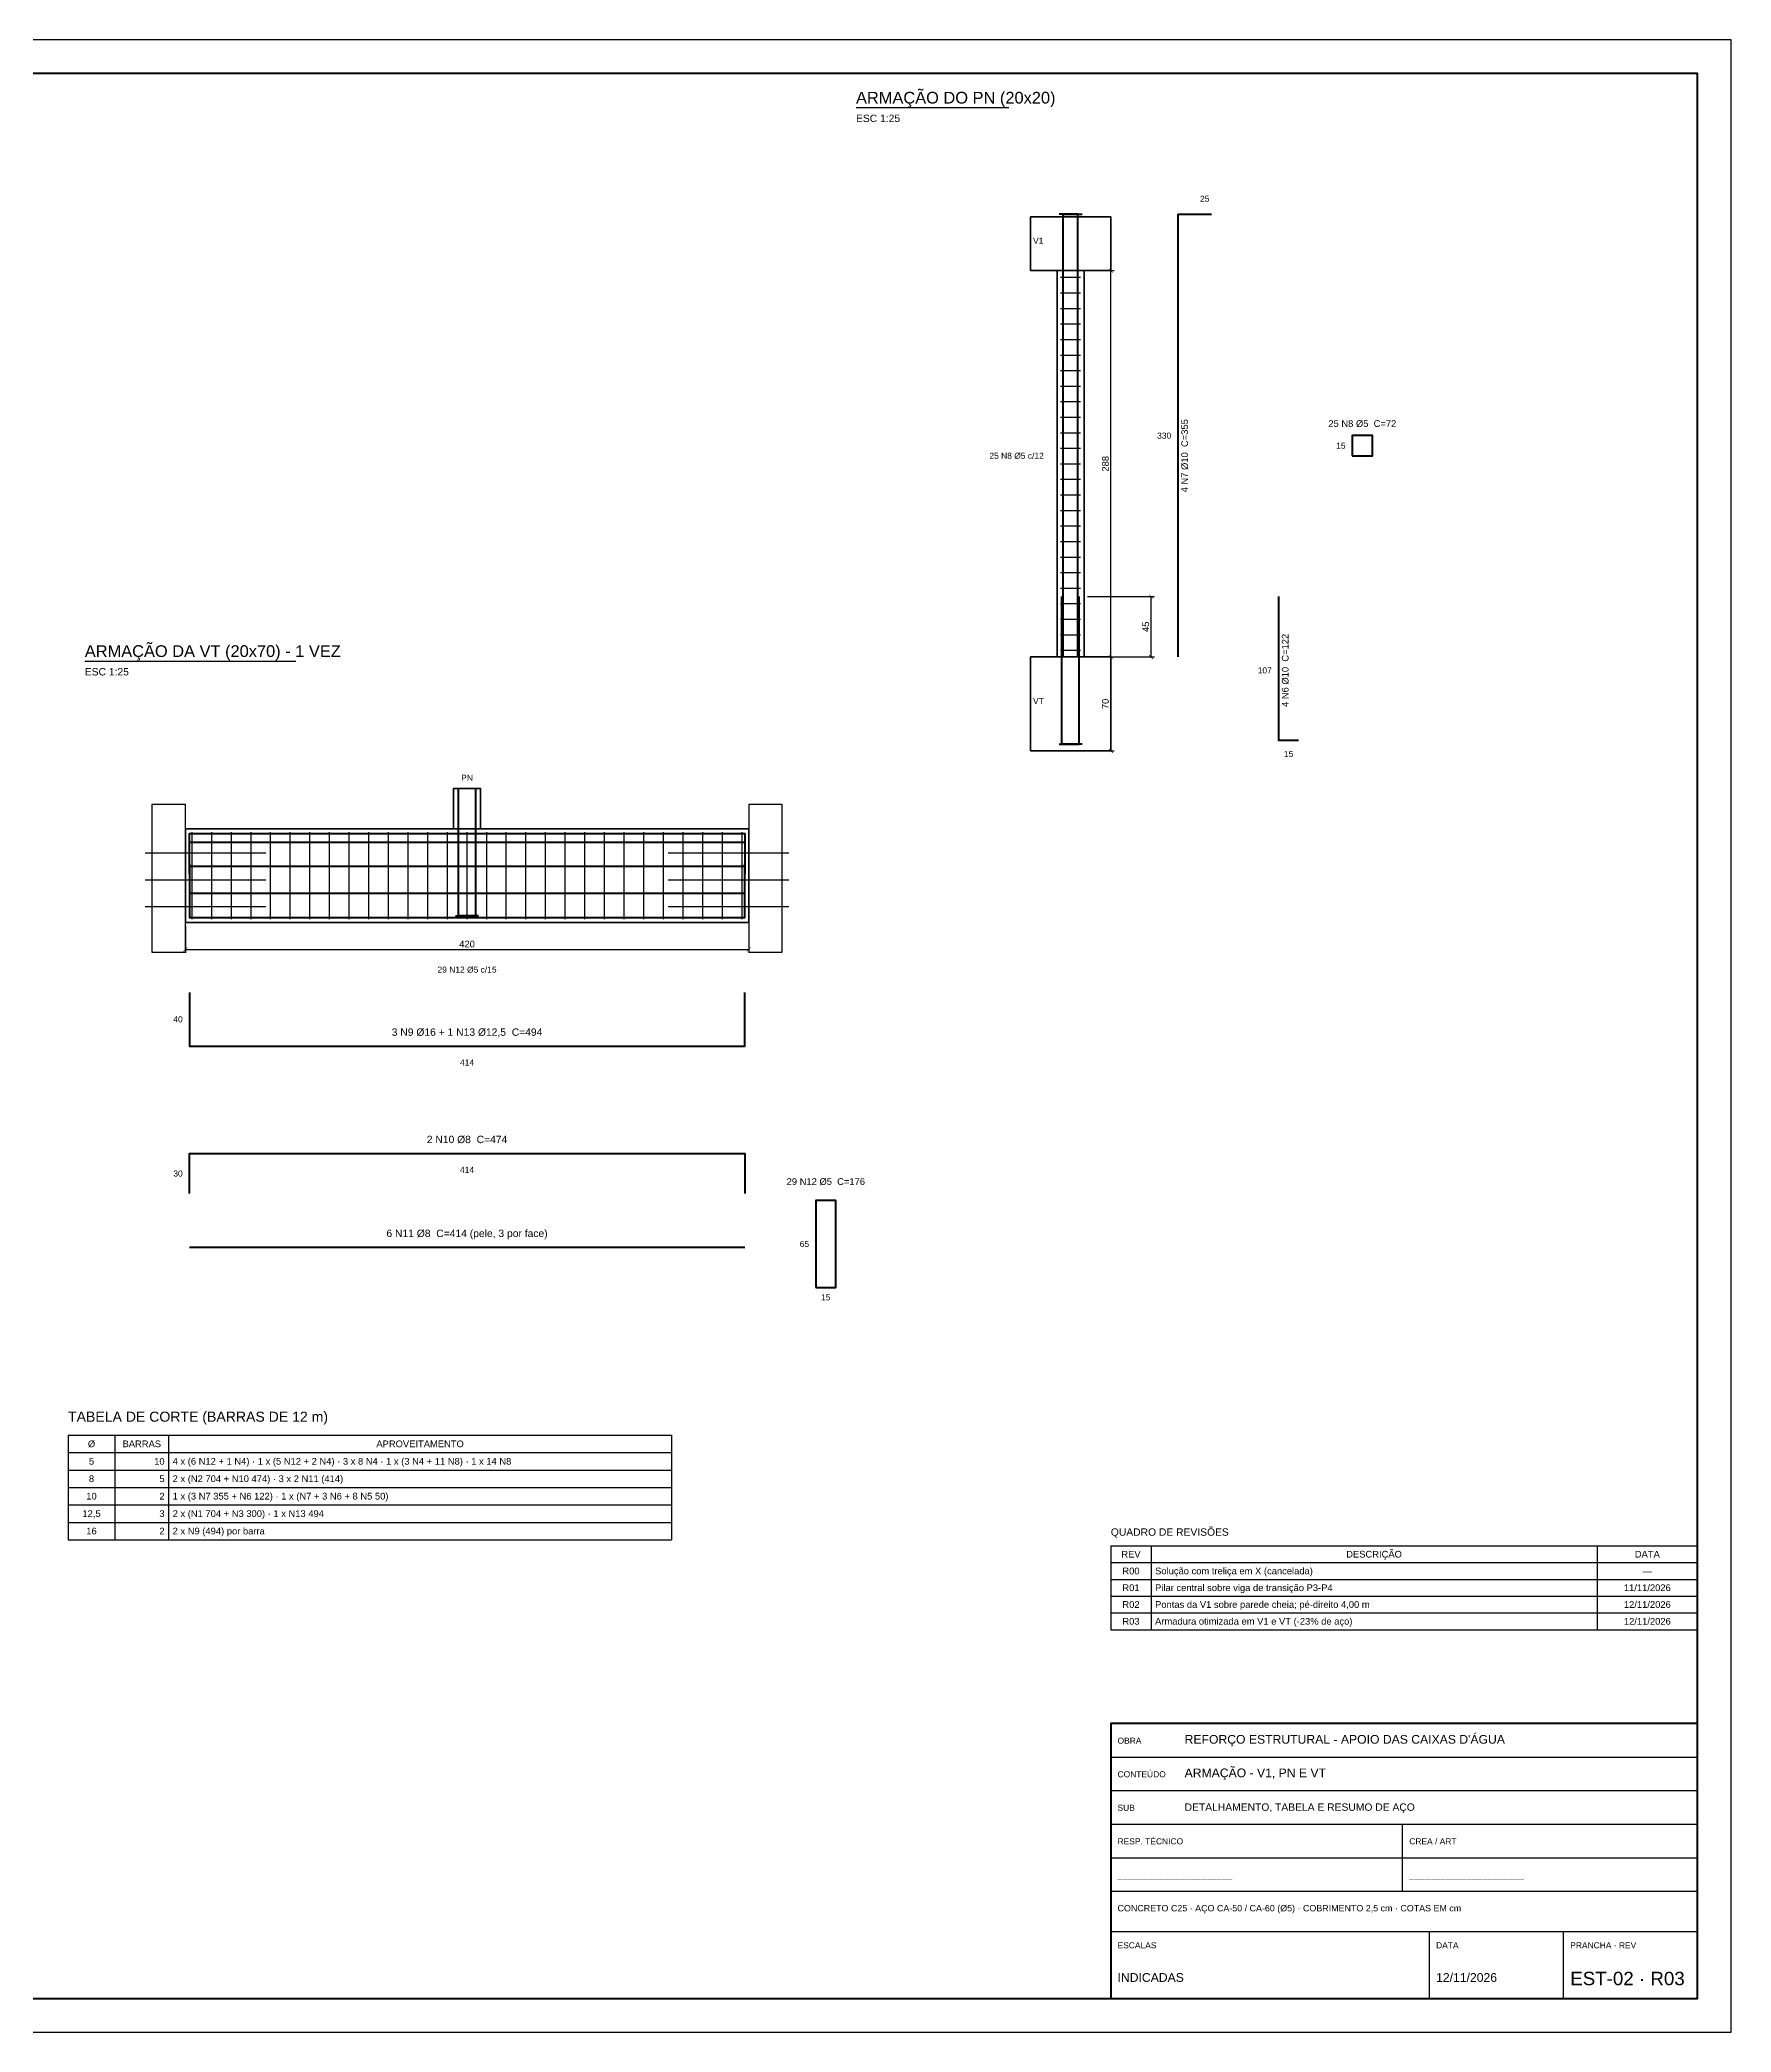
# Model space of a CAD drawing. Header units: millimetres. Extents: x 0 to 1741, y 0 to 594.
# Drawn here: x 1237 to 1741, y 0 to 594 of the extents above; entities that cross this region are included whole.
import ezdxf
from ezdxf.enums import TextEntityAlignment as Align

# ---------------------------------------------------------------- set-up
doc = ezdxf.new("R2010")
doc.units = ezdxf.units.MM
doc.header["$LTSCALE"] = 0.5
for name, color, linetype, lineweight in [('ARMADURA', 1, 'Continuous', 50), ('FORMA_NOVA', 3, 'Continuous', 35), ('MOLDURA', 7, 'Continuous', 70)]:
    doc.layers.add(name, color=color, linetype=linetype, lineweight=lineweight)
for name, color, linetype in [('BARRA_ROSCADA', 5, 'Continuous'), ('CARIMBO', 7, 'Continuous'), ('COTA', 4, 'Continuous'), ('ESTRIBO', 6, 'Continuous'), ('EXISTENTE', 8, 'Continuous'), ('TEXTO', 7, 'Continuous'), ('TITULO', 7, 'Continuous')]:
    doc.layers.add(name, color=color, linetype=linetype)
doc.styles.add('EST', font='arial.ttf')
doc.dimstyles.new('EST', dxfattribs={"dimtxt": 2, "dimasz": 1.2, "dimexe": 1, "dimexo": 1, "dimgap": 0.6, "dimtad": 1, "dimdec": 0, "dimtxsty": 'EST', "dimblk": 'ARCHTICK', "dimcen": 2.5, "dimclrd": 4, "dimclre": 4, "dimclrt": 7, "dimazin": 3, "dimtfac": 1, "dimtmove": 0, "dimatfit": 3})

# ---------------------------------------------------------------- blocks, each defined once
blk = doc.blocks.new('_ARCHTICK')
at = {"color": 0, "linetype": 'BYBLOCK', "const_width": 0.15}
blk.add_lwpolyline([(-0.5, -0.5), (0.5, 0.5)], dxfattribs=at)

msp = doc.modelspace()

# ---------------------------------------------------------------- linework, layer by layer
at = {"layer": 'ARMADURA'}
for points in [[(1546.2, 410), (1546.2, 542), (1540.6, 542)], [(1541.8, 410), (1541.8, 542), (1547.4, 542)], [(1576, 542), (1576, 410)], [(1576, 542), (1586, 542)], [(1540.6, 384), (1546.6, 384), (1546.6, 428)], [(1547.4, 384), (1541.4, 384), (1541.4, 428)], [(1606, 428), (1606, 385.2), (1612, 385.2)], [(1360.6, 332.8), (1366.6, 332.8), (1366.6, 370.8)], [(1367.4, 332.8), (1361.4, 332.8), (1361.4, 370.8)], [(1281.2, 345.36), (1281.2, 357.36), (1446.8, 357.36), (1446.8, 345.36)], [(1281.2, 354.8), (1446.8, 354.8)], [(1281.2, 348.36), (1281.2, 332.36), (1446.8, 332.36), (1446.8, 348.36)], [(1281.2, 347.6), (1446.8, 347.6)], [(1281.2, 339.6), (1446.8, 339.6)], [(1281.2, 310), (1281.2, 294), (1446.8, 294), (1446.8, 310)], [(1281.2, 250), (1281.2, 262), (1446.8, 262), (1446.8, 250)], [(1281.2, 234), (1446.8, 234)]]:
    msp.add_lwpolyline(points, dxfattribs=at)
for points in [[(1628, 470), (1634, 470), (1634, 476), (1628, 476)], [(1468, 222), (1474, 222), (1474, 248), (1468, 248)]]:
    msp.add_lwpolyline(points, close=True, dxfattribs=at)
at = {"layer": 'BARRA_ROSCADA'}
for points in [[(1268, 351.6), (1304, 351.6)], [(1424, 351.6), (1460, 351.6)], [(1268, 343.6), (1304, 343.6)], [(1424, 343.6), (1460, 343.6)], [(1268, 335.6), (1304, 335.6)], [(1424, 335.6), (1460, 335.6)]]:
    msp.add_lwpolyline(points, dxfattribs=at)
at = {"layer": 'CARIMBO'}
for p, q in [((1556, 82), (1731, 82)), ((1556, 72), (1731, 72)), ((1556, 62), (1731, 62)), ((1643, 42), (1643, 62)), ((1556, 52), (1731, 52)), ((1556, 42), (1731, 42)), ((1556, 30), (1731, 30)), ((1651, 10), (1651, 30)), ((1691, 10), (1691, 30))]:
    msp.add_line(p, q, dxfattribs=at)
msp.add_lwpolyline([(900, 0), (1741, 0), (1741, 594), (900, 594)], close=True, dxfattribs=at)
at = {"layer": 'ESTRIBO'}
for points in [[(1541, 523.2), (1547, 523.2)], [(1541, 518.57), (1547, 518.57)], [(1541, 513.93), (1547, 513.93)], [(1541, 509.3), (1547, 509.3)], [(1541, 504.67), (1547, 504.67)], [(1541, 500.03), (1547, 500.03)], [(1541, 495.4), (1547, 495.4)], [(1541, 490.77), (1547, 490.77)], [(1541, 486.13), (1547, 486.13)], [(1541, 481.5), (1547, 481.5)], [(1541, 476.87), (1547, 476.87)], [(1541, 472.23), (1547, 472.23)], [(1541, 467.6), (1547, 467.6)], [(1541, 462.97), (1547, 462.97)], [(1541, 458.33), (1547, 458.33)], [(1541, 453.7), (1547, 453.7)], [(1541, 449.07), (1547, 449.07)], [(1541, 444.43), (1547, 444.43)], [(1541, 439.8), (1547, 439.8)], [(1541, 435.17), (1547, 435.17)], [(1541, 430.53), (1547, 430.53)], [(1541, 425.9), (1547, 425.9)], [(1541, 421.27), (1547, 421.27)], [(1541, 416.63), (1547, 416.63)], [(1541, 412), (1547, 412)], [(1282, 331.8), (1282, 357.8)], [(1287.86, 331.8), (1287.86, 357.8)], [(1293.71, 331.8), (1293.71, 357.8)], [(1299.57, 331.8), (1299.57, 357.8)], [(1305.43, 331.8), (1305.43, 357.8)], [(1311.29, 331.8), (1311.29, 357.8)], [(1317.14, 331.8), (1317.14, 357.8)], [(1323, 331.8), (1323, 357.8)], [(1328.86, 331.8), (1328.86, 357.8)], [(1334.71, 331.8), (1334.71, 357.8)], [(1340.57, 331.8), (1340.57, 357.8)], [(1346.43, 331.8), (1346.43, 357.8)], [(1352.29, 331.8), (1352.29, 357.8)], [(1358.14, 331.8), (1358.14, 357.8)], [(1364, 331.8), (1364, 357.8)], [(1369.86, 331.8), (1369.86, 357.8)], [(1375.71, 331.8), (1375.71, 357.8)], [(1381.57, 331.8), (1381.57, 357.8)], [(1387.43, 331.8), (1387.43, 357.8)], [(1393.29, 331.8), (1393.29, 357.8)], [(1399.14, 331.8), (1399.14, 357.8)], [(1405, 331.8), (1405, 357.8)], [(1410.86, 331.8), (1410.86, 357.8)], [(1416.71, 331.8), (1416.71, 357.8)], [(1422.57, 331.8), (1422.57, 357.8)], [(1428.43, 331.8), (1428.43, 357.8)], [(1434.29, 331.8), (1434.29, 357.8)], [(1440.14, 331.8), (1440.14, 357.8)], [(1446, 331.8), (1446, 357.8)]]:
    msp.add_lwpolyline(points, dxfattribs=at)
at = {"layer": 'EXISTENTE'}
for points in [[(1270, 322), (1280, 322), (1280, 366), (1270, 366)], [(1448, 322), (1458, 322), (1458, 366), (1448, 366)]]:
    msp.add_lwpolyline(points, close=True, dxfattribs=at)
at = {"layer": 'FORMA_NOVA'}
for points in [[(1532, 525.2), (1556, 525.2), (1556, 541.2), (1532, 541.2)], [(1540, 410), (1548, 410), (1548, 525.2), (1540, 525.2)], [(1532, 382), (1556, 382), (1556, 410), (1532, 410)], [(1360, 358.8), (1368, 358.8), (1368, 370.8), (1360, 370.8)], [(1280, 330.8), (1448, 330.8), (1448, 358.8), (1280, 358.8)]]:
    msp.add_lwpolyline(points, close=True, dxfattribs=at)
at = {"layer": 'MOLDURA'}
for points in [[(925, 10), (1731, 10), (1731, 584), (925, 584)], [(1556, 10), (1731, 10), (1731, 92), (1556, 92)]]:
    msp.add_lwpolyline(points, close=True, dxfattribs=at)
at = {"layer": 'TEXTO'}
for p, q in [((1245, 178), (1425, 178)), ((1245, 178), (1245, 146.8)), ((1245, 172.8), (1425, 172.8)), ((1259, 178), (1259, 146.8)), ((1275, 178), (1275, 146.8)), ((1425, 178), (1425, 146.8)), ((1245, 167.6), (1425, 167.6)), ((1245, 162.4), (1425, 162.4)), ((1245, 157.2), (1425, 157.2)), ((1245, 152), (1425, 152)), ((1245, 146.8), (1425, 146.8)), ((1556, 145), (1731, 145)), ((1556, 145), (1556, 120)), ((1568, 145), (1568, 120)), ((1701, 145), (1701, 120)), ((1731, 145), (1731, 120)), ((1556, 140), (1731, 140)), ((1556, 135), (1731, 135)), ((1556, 130), (1731, 130)), ((1556, 125), (1731, 125)), ((1556, 120), (1731, 120))]:
    msp.add_line(p, q, dxfattribs=at)
at = {"layer": 'TITULO'}
for p, q in [((1480, 573.8), (1525.57, 573.8)), ((1250, 408.8), (1312.93, 408.8))]:
    msp.add_line(p, q, dxfattribs=at)

# ---------------------------------------------------------------- texts
at = {"layer": 'TEXTO', "style": 'EST'}
for s, height, p in [('ESC 1:25', 2.2, (1480, 569.5)), ('V1', 1.8, (1532.8, 533.2)), ('ESC 1:25', 2.2, (1250, 404.5)), ('VT', 1.8, (1532.8, 396)), ('QUADRO DE REVISÕES', 2.2, (1556, 148)), ("REFORÇO ESTRUTURAL - APOIO DAS CAIXAS D'ÁGUA", 2.6, (1578, 86)), ('OBRA', 1.8, (1558, 86)), ('CONTEÚDO', 1.8, (1558, 76)), ('ARMAÇÃO - V1, PN E VT', 2.6, (1578, 76)), ('SUB', 1.8, (1558, 66)), ('DETALHAMENTO, TABELA E RESUMO DE AÇO', 2.2, (1578, 66)), ('RESP. TÉCNICO', 1.8, (1558, 56)), ('CREA / ART', 1.8, (1645, 56)), ('______________________', 2, (1558, 46)), ('______________________', 2, (1645, 46)), ('CONCRETO C25 · AÇO CA-50 / CA-60 (Ø5) · COBRIMENTO 2,5 cm · COTAS EM cm', 1.9, (1558, 36)), ('ESCALAS', 1.8, (1558, 25)), ('DATA', 1.8, (1653, 25)), ('PRANCHA · REV', 1.8, (1693, 25)), ('EST-02 · R03', 4, (1693, 14)), ('INDICADAS', 2.6, (1558, 15)), ('12/11/2026', 2.6, (1653, 15))]:
    msp.add_text(s, height=height, dxfattribs=at).set_placement(p)
for s, height, p in [('25', 1.8, (1584, 545.2)), ('25 N8 Ø5  C=72', 2, (1631, 478)), ('3 N9 Ø16 + 1 N13 Ø12,5  C=494', 2.2, (1364, 296.4)), ('2 N10 Ø8  C=474', 2.2, (1364, 264.4)), ('29 N12 Ø5  C=176', 2, (1471, 252)), ('6 N11 Ø8  C=414 (pele, 3 por face)', 2.2, (1364, 236.4))]:
    msp.add_text(s, height=height, dxfattribs=at).set_placement(p, align=Align.BOTTOM_CENTER)
for s, height, p in [('330', 1.8, (1574, 476)), ('25 N8 Ø5 c/12', 1.8, (1536, 470)), ('15', 1.8, (1626, 473)), ('107', 1.8, (1604, 406)), ('40', 1.8, (1279.2, 302)), ('30', 1.8, (1279.2, 256)), ('65', 1.8, (1466, 235)), ('10', 2, (1273.8, 170.2)), ('5', 2, (1273.8, 165)), ('2', 2, (1273.8, 159.8)), ('3', 2, (1273.8, 154.6)), ('2', 2, (1273.8, 149.4))]:
    msp.add_text(s, height=height, dxfattribs=at).set_placement(p, align=Align.MIDDLE_RIGHT)
for s, p in [('4 N7 Ø10  C=355', (1578, 470)), ('4 N6 Ø10  C=122', (1608, 406))]:
    msp.add_text(s, height=2, rotation=90, dxfattribs=at).set_placement(p, align=Align.MIDDLE_CENTER)
for s, p in [('15', (1609, 382)), ('414', (1364, 290)), ('414', (1364, 258)), ('15', (1471, 220))]:
    msp.add_text(s, height=1.8, dxfattribs=at).set_placement(p, align=Align.TOP_CENTER)
for s, height, p in [('PN', 1.8, (1364, 374)), ('29 N12 Ø5 c/15', 1.8, (1364, 316.8)), ('Ø', 2, (1252, 175.4)), ('BARRAS', 2, (1267, 175.4)), ('APROVEITAMENTO', 2, (1350, 175.4)), ('5', 2, (1252, 170.2)), ('10', 2, (1252, 159.8)), ('8', 2, (1252, 165)), ('12,5', 2, (1252, 154.6)), ('16', 2, (1252, 149.4)), ('REV', 2, (1562, 142.5)), ('DESCRIÇÃO', 2, (1634.5, 142.5)), ('DATA', 2, (1716, 142.5)), ('R00', 2, (1562, 137.5)), ('—', 2, (1716, 137.5)), ('R01', 2, (1562, 132.5)), ('11/11/2026', 2, (1716, 132.5)), ('R02', 2, (1562, 127.5)), ('12/11/2026', 2, (1716, 127.5)), ('R03', 2, (1562, 122.5)), ('12/11/2026', 2, (1716, 122.5))]:
    msp.add_text(s, height=height, dxfattribs=at).set_placement(p, align=Align.MIDDLE_CENTER)
for s, p in [('4 x (6 N12 + 1 N4) · 1 x (5 N12 + 2 N4) · 3 x 8 N4 · 1 x (3 N4 + 11 N8) · 1 x 14 N8', (1276.2, 170.2)), ('2 x (N2 704 + N10 474) · 3 x 2 N11 (414)', (1276.2, 165)), ('1 x (3 N7 355 + N6 122) · 1 x (N7 + 3 N6 + 8 N5 50)', (1276.2, 159.8)), ('2 x (N1 704 + N3 300) · 1 x N13 494', (1276.2, 154.6)), ('2 x N9 (494) por barra', (1276.2, 149.4)), ('Solução com treliça em X (cancelada)', (1569.2, 137.5)), ('Pilar central sobre viga de transição P3-P4', (1569.2, 132.5)), ('Pontas da V1 sobre parede cheia; pé-direito 4,00 m', (1569.2, 127.5)), ('Armadura otimizada em V1 e VT (-23% de aço)', (1569.2, 122.5))]:
    msp.add_text(s, height=2, dxfattribs=at).set_placement(p, align=Align.MIDDLE_LEFT)
at = {"layer": 'TITULO', "style": 'EST'}
for s, height, p in [('ARMAÇÃO DO PN (20x20)', 3.5, (1480, 575)), ('ARMAÇÃO DA VT (20x70) - 1 VEZ', 3.5, (1250, 410)), ('TABELA DE CORTE (BARRAS DE 12 m)', 3, (1245, 182))]:
    msp.add_text(s, height=height, dxfattribs=at).set_placement(p)

# ---------------------------------------------------------------- dimensions: what is measured, and where the dimension line sits
at = {"layer": 'COTA'}
for base, p1, p2 in [((1556, 410), (1548, 410), (1548, 525.2)), ((1568, 410), (1548, 410), (1548, 428)), ((1556, 382), (1548, 382), (1548, 410))]:
    msp.add_linear_dim(base=base, p1=p1, p2=p2, angle=90, dimstyle='EST', override={"dimlfac": 2.5}, dxfattribs=at).render()
msp.add_linear_dim(base=(1280, 322.8), p1=(1280, 330.8), p2=(1448, 330.8), dimstyle='EST', override={"dimlfac": 2.5}, dxfattribs=at).render()

doc.saveas('drawing.dxf')
